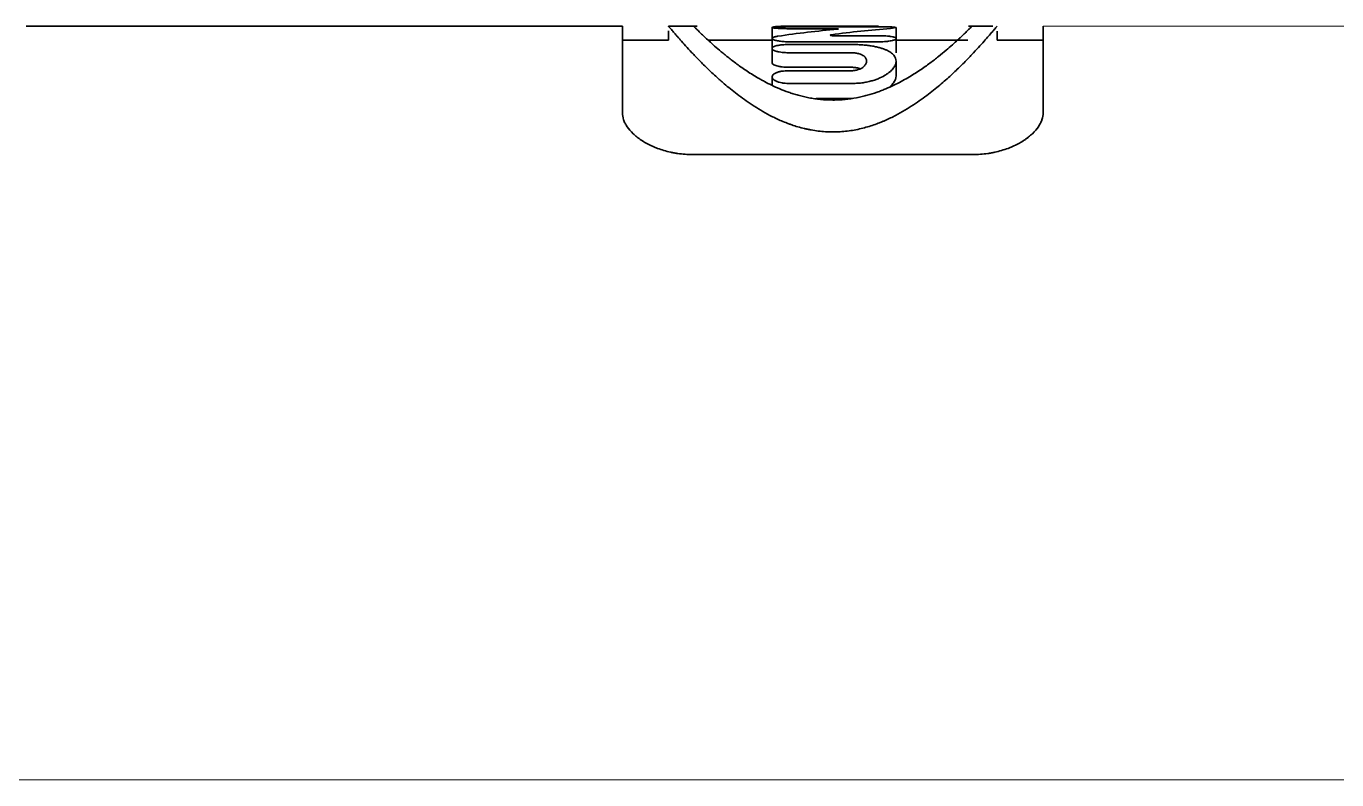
# Model space of a CAD drawing. Extents: x 6327 to 10269, y -393 to 3036.
# Drawn here: x 9446.32 to 9465.01, y 1350.03 to 1360.78 of the extents above; entities that cross this region are included whole.
import ezdxf

# ---------------------------------------------------------------- set-up
doc = ezdxf.new("R2010")
doc.units = 0
doc.header["$LTSCALE"] = 5
doc.layers.get('0').update_dxf_attribs({"linetype": 'CONTINUOUS', "lineweight": 0})
doc.layers.add('1', color=7, linetype='CONTINUOUS', true_color=0xffffff)

msp = doc.modelspace()

# ---------------------------------------------------------------- linework, layer by layer
msp.add_line((9460.823, 1360.776), (9476.723, 1360.776))
at = {"color": 4}
msp.add_line((9379.323, 1350.026), (9479.323, 1350.026), dxfattribs=at)
at = {"layer": '1', "color": 7, "linetype": 'Continuous', "lineweight": 35}
for p, q in [((9454.823, 1360.776), (9446.323, 1360.776)), ((9454.823, 1360.776), (9454.823, 1359.543)), ((9455.889, 1360.776), (9455.481, 1360.776)), ((9455.481, 1360.708), (9455.481, 1360.576)), ((9456.958, 1360.603), (9456.958, 1360.757)), ((9458.476, 1360.768), (9457.193, 1360.768)), ((9457.193, 1360.74), (9457.854, 1360.74)), ((9458.473, 1360.776), (9457.22, 1360.776)), ((9457.71, 1360.768), (9457.71, 1360.774)), ((9457.71, 1360.774), (9457.973, 1360.774)), ((9457.854, 1360.74), (9457.854, 1360.73)), ((9457.905, 1360.737), (9457.854, 1360.74)), ((9457.889, 1360.733), (9457.906, 1360.736)), ((9457.973, 1360.774), (9457.973, 1360.768)), ((9458.725, 1360.756), (9458.645, 1360.743)), ((9458.725, 1360.606), (9458.725, 1360.756)), ((9460.107, 1360.776), (9459.756, 1360.776)), ((9460.165, 1360.576), (9460.165, 1360.707)), ((9460.823, 1360.776), (9460.823, 1359.543)), ((9455.481, 1360.576), (9454.823, 1360.576)), ((9456.958, 1360.576), (9456.045, 1360.576)), ((9456.958, 1360.601), (9456.958, 1360.462)), ((9458.103, 1360.515), (9457.193, 1360.515)), ((9457.201, 1360.554), (9458.49, 1360.554)), ((9457.803, 1360.643), (9457.803, 1360.655)), ((9458.49, 1360.64), (9457.838, 1360.64)), ((9458.725, 1360.397), (9458.725, 1360.6)), ((9459.75, 1360.576), (9458.725, 1360.576)), ((9460.823, 1360.576), (9460.165, 1360.576)), ((9456.958, 1360.459), (9456.958, 1360.253)), ((9457.193, 1360.398), (9458.087, 1360.398)), ((9458.087, 1360.191), (9457.193, 1360.191)), ((9458.087, 1360.141), (9457.193, 1360.141)), ((9458.725, 1360.068), (9458.725, 1360.277)), ((9456.958, 1360.053), (9456.958, 1359.942)), ((9457.193, 1359.96), (9458.103, 1359.96)), ((9458.103, 1359.743), (9457.585, 1359.743)), ((9459.823, 1358.946), (9455.823, 1358.946))]:
    msp.add_line(p, q, dxfattribs=at)
for centre, major_axis, start_param, end_param in [((9458.938, 1350.026), (11.675, 0), 1.660733, 1.734392), ((9459.554, 1350.026), (-11.675, 0), 4.790315, 4.862935)]:
    msp.add_ellipse(centre, major_axis=major_axis, ratio=0.92076, start_param=start_param, end_param=end_param, dxfattribs=at)
for points, knots in [([(9455.481, 1360.776), (9455.481, 1360.776), (9455.489, 1360.766), (9455.516, 1360.734), (9455.538, 1360.708), (9455.569, 1360.672), (9455.596, 1360.641), (9455.606, 1360.629), (9455.626, 1360.606), (9455.637, 1360.594), (9455.671, 1360.555), (9455.697, 1360.527), (9455.752, 1360.466), (9455.782, 1360.433), (9455.848, 1360.363), (9455.883, 1360.326), (9455.96, 1360.247), (9456.002, 1360.206), (9456.092, 1360.119), (9456.14, 1360.074), (9456.206, 1360.015), (9456.22, 1360.003), (9456.247, 1359.979), (9456.289, 1359.943), (9456.333, 1359.906), (9456.425, 1359.831), (9456.491, 1359.781), (9456.599, 1359.704), (9456.636, 1359.678), (9456.713, 1359.627), (9456.753, 1359.602), (9456.837, 1359.552), (9456.881, 1359.527), (9456.973, 1359.479), (9457.022, 1359.456), (9457.099, 1359.422), (9457.125, 1359.411), (9457.166, 1359.395), (9457.18, 1359.389), (9457.208, 1359.379), (9457.223, 1359.374), (9457.294, 1359.349), (9457.355, 1359.331), (9457.434, 1359.312), (9457.45, 1359.309), (9457.482, 1359.302), (9457.498, 1359.299), (9457.548, 1359.29), (9457.582, 1359.285), (9457.683, 1359.272), (9457.752, 1359.267), (9457.823, 1359.267)], [0, 0, 0, 0, 0.124978, 0.124978, 0.187479, 0.249981, 0.249981, 0.281232, 0.281232, 0.312483, 0.312483, 0.374984, 0.374984, 0.437486, 0.437486, 0.499987, 0.499987, 0.562489, 0.562489, 0.62499, 0.62499, 0.640616, 0.640616, 0.656241, 0.687492, 0.687492, 0.749994, 0.749994, 0.781244, 0.781244, 0.812495, 0.812495, 0.843746, 0.843746, 0.874997, 0.874997, 0.890622, 0.890622, 0.898435, 0.898435, 0.906248, 0.906248, 0.937498, 0.937498, 0.945311, 0.945311, 0.953124, 0.953124, 0.968749, 0.968749, 1, 1, 1, 1]), ([(9457.823, 1359.723), (9457.764, 1359.723), (9457.706, 1359.726), (9457.621, 1359.734), (9457.593, 1359.738), (9457.538, 1359.746), (9457.51, 1359.75), (9457.43, 1359.766), (9457.38, 1359.778), (9457.307, 1359.798), (9457.283, 1359.805), (9457.237, 1359.819), (9457.214, 1359.827), (9457.147, 1359.85), (9457.106, 1359.866), (9457.026, 1359.9), (9456.988, 1359.917), (9456.916, 1359.952), (9456.881, 1359.97), (9456.831, 1359.997), (9456.815, 1360.006), (9456.783, 1360.024), (9456.767, 1360.033), (9456.69, 1360.078), (9456.634, 1360.113), (9456.531, 1360.182), (9456.483, 1360.216), (9456.394, 1360.282), (9456.353, 1360.314), (9456.295, 1360.36), (9456.277, 1360.375), (9456.241, 1360.404), (9456.224, 1360.419), (9456.175, 1360.46), (9456.145, 1360.486), (9456.09, 1360.536), (9456.064, 1360.559), (9455.995, 1360.623), (9455.957, 1360.659), (9455.912, 1360.702), (9455.899, 1360.715), (9455.877, 1360.737), (9455.868, 1360.746), (9455.856, 1360.758), (9455.853, 1360.761), (9455.848, 1360.766), (9455.845, 1360.769), (9455.84, 1360.774), (9455.838, 1360.776), (9455.838, 1360.776)], [0, 0, 0, 0, 0.031283, 0.031283, 0.046924, 0.046924, 0.062565, 0.062565, 0.093848, 0.093848, 0.109489, 0.109489, 0.12513, 0.12513, 0.156413, 0.156413, 0.187695, 0.187695, 0.218978, 0.218978, 0.234619, 0.234619, 0.25026, 0.25026, 0.312825, 0.312825, 0.37539, 0.37539, 0.437955, 0.437955, 0.469238, 0.469238, 0.50052, 0.50052, 0.563085, 0.563085, 0.62565, 0.62565, 0.75078, 0.75078, 0.813345, 0.813345, 0.87591, 0.87591, 0.907193, 0.907193, 0.938475, 0.938475, 1, 1, 1, 1]), ([(9457.71, 1360.774), (9457.682, 1360.774), (9457.654, 1360.774), (9457.6, 1360.774), (9457.573, 1360.774), (9457.533, 1360.774), (9457.519, 1360.774), (9457.493, 1360.774), (9457.48, 1360.774), (9457.441, 1360.775), (9457.417, 1360.775), (9457.369, 1360.775), (9457.346, 1360.775), (9457.312, 1360.776), (9457.301, 1360.776), (9457.28, 1360.776), (9457.248, 1360.776), (9457.22, 1360.776), (9457.192, 1360.776), (9457.183, 1360.776), (9457.166, 1360.776), (9457.158, 1360.776), (9457.117, 1360.776), (9457.089, 1360.775), (9457.041, 1360.773), (9457.021, 1360.772), (9456.973, 1360.766), (9456.958, 1360.761), (9456.958, 1360.754)], [0, 0, 0, 0, 0.062605, 0.062605, 0.12521, 0.12521, 0.156513, 0.156513, 0.187815, 0.187815, 0.25042, 0.25042, 0.313026, 0.313026, 0.344328, 0.344328, 0.375631, 0.438236, 0.438236, 0.469538, 0.469538, 0.500841, 0.500841, 0.626051, 0.626051, 0.751261, 0.751261, 1, 1, 1, 1]), ([(9457.193, 1360.74), (9457.177, 1360.74), (9457.162, 1360.741), (9457.139, 1360.741), (9457.132, 1360.741), (9457.117, 1360.741), (9457.11, 1360.742), (9457.088, 1360.742), (9457.075, 1360.743), (9457.049, 1360.744), (9457.037, 1360.745), (9457.016, 1360.747), (9457.006, 1360.748), (9456.993, 1360.749), (9456.989, 1360.749), (9456.982, 1360.75), (9456.975, 1360.751), (9456.97, 1360.752), (9456.966, 1360.753), (9456.964, 1360.754), (9456.959, 1360.755), (9456.958, 1360.756), (9456.958, 1360.758), (9456.958, 1360.758), (9456.96, 1360.759), (9456.961, 1360.759), (9456.965, 1360.761), (9456.97, 1360.761), (9456.978, 1360.762), (9456.982, 1360.763), (9456.989, 1360.763), (9456.993, 1360.764), (9457.006, 1360.765), (9457.015, 1360.765), (9457.037, 1360.766), (9457.049, 1360.767), (9457.068, 1360.767), (9457.075, 1360.767), (9457.088, 1360.768), (9457.095, 1360.768), (9457.117, 1360.768), (9457.131, 1360.768), (9457.161, 1360.768), (9457.177, 1360.768), (9457.193, 1360.768)], [0, 0, 0, 0, 0.0625, 0.0625, 0.09375, 0.09375, 0.125, 0.125, 0.1875, 0.1875, 0.25, 0.25, 0.3125, 0.3125, 0.34375, 0.34375, 0.375, 0.40625, 0.40625, 0.4375, 0.4375, 0.5, 0.5, 0.53125, 0.53125, 0.5625, 0.5625, 0.625, 0.625, 0.65625, 0.65625, 0.6875, 0.6875, 0.75, 0.75, 0.8125, 0.8125, 0.84375, 0.84375, 0.875, 0.875, 0.9375, 0.9375, 1, 1, 1, 1]), ([(9459.808, 1360.776), (9459.808, 1360.776), (9459.808, 1360.776), (9459.808, 1360.776), (9459.801, 1360.769), (9459.779, 1360.747), (9459.769, 1360.738), (9459.747, 1360.716), (9459.734, 1360.703), (9459.705, 1360.674), (9459.688, 1360.658), (9459.659, 1360.631), (9459.649, 1360.621), (9459.628, 1360.601), (9459.616, 1360.591), (9459.581, 1360.559), (9459.556, 1360.536), (9459.5, 1360.486), (9459.47, 1360.46), (9459.405, 1360.405), (9459.37, 1360.376), (9459.294, 1360.315), (9459.253, 1360.283), (9459.186, 1360.233), (9459.163, 1360.217), (9459.115, 1360.182), (9459.089, 1360.165), (9459.011, 1360.113), (9458.955, 1360.077), (9458.863, 1360.023), (9458.831, 1360.005), (9458.764, 1359.97), (9458.73, 1359.952), (9458.657, 1359.917), (9458.62, 1359.9), (9458.56, 1359.875), (9458.54, 1359.867), (9458.498, 1359.85), (9458.476, 1359.842), (9458.409, 1359.819), (9458.363, 1359.804), (9458.29, 1359.784), (9458.266, 1359.778), (9458.215, 1359.766), (9458.188, 1359.76), (9458.108, 1359.745), (9458.054, 1359.737), (9457.983, 1359.73), (9457.969, 1359.729), (9457.94, 1359.727), (9457.925, 1359.726), (9457.882, 1359.724), (9457.852, 1359.723), (9457.823, 1359.723)], [0, 0, 0, 0, 0.000908, 0.000908, 0.125795, 0.125795, 0.188238, 0.188238, 0.250681, 0.250681, 0.313124, 0.313124, 0.344346, 0.344346, 0.375568, 0.375568, 0.438011, 0.438011, 0.500454, 0.500454, 0.562897, 0.562897, 0.625341, 0.625341, 0.656562, 0.656562, 0.687784, 0.687784, 0.750227, 0.750227, 0.781449, 0.781449, 0.81267, 0.81267, 0.843892, 0.843892, 0.859503, 0.859503, 0.875114, 0.875114, 0.906335, 0.906335, 0.921946, 0.921946, 0.937557, 0.937557, 0.968778, 0.968778, 0.976584, 0.976584, 0.984389, 0.984389, 1, 1, 1, 1]), ([(9457.823, 1359.267), (9457.894, 1359.267), (9457.962, 1359.272), (9458.063, 1359.284), (9458.096, 1359.289), (9458.162, 1359.301), (9458.195, 1359.308), (9458.29, 1359.331), (9458.349, 1359.349), (9458.435, 1359.378), (9458.463, 1359.388), (9458.504, 1359.404), (9458.517, 1359.41), (9458.544, 1359.421), (9458.557, 1359.426), (9458.622, 1359.455), (9458.671, 1359.478), (9458.764, 1359.527), (9458.808, 1359.552), (9458.892, 1359.602), (9458.933, 1359.627), (9459.01, 1359.679), (9459.048, 1359.704), (9459.155, 1359.781), (9459.221, 1359.832), (9459.343, 1359.93), (9459.399, 1359.979), (9459.504, 1360.072), (9459.552, 1360.117), (9459.62, 1360.183), (9459.642, 1360.204), (9459.684, 1360.246), (9459.704, 1360.266), (9459.762, 1360.326), (9459.798, 1360.363), (9459.864, 1360.433), (9459.894, 1360.466), (9459.977, 1360.557), (9460.022, 1360.609), (9460.076, 1360.671), (9460.091, 1360.689), (9460.118, 1360.721), (9460.129, 1360.734), (9460.143, 1360.75), (9460.147, 1360.754), (9460.153, 1360.762), (9460.156, 1360.766), (9460.163, 1360.773), (9460.165, 1360.776), (9460.165, 1360.776)], [0, 0, 0, 0, 0.031283, 0.031283, 0.046924, 0.046924, 0.062565, 0.062565, 0.093848, 0.093848, 0.10949, 0.10949, 0.11731, 0.11731, 0.125131, 0.125131, 0.156414, 0.156414, 0.187696, 0.187696, 0.218979, 0.218979, 0.250262, 0.250262, 0.312827, 0.312827, 0.375393, 0.375393, 0.437958, 0.437958, 0.469241, 0.469241, 0.500523, 0.500523, 0.563089, 0.563089, 0.625654, 0.625654, 0.750785, 0.750785, 0.813351, 0.813351, 0.875916, 0.875916, 0.907199, 0.907199, 0.938481, 0.938481, 1, 1, 1, 1]), ([(9458.473, 1360.776), (9458.467, 1360.776), (9458.46, 1360.776), (9458.444, 1360.776), (9458.434, 1360.776), (9458.404, 1360.776), (9458.382, 1360.776), (9458.338, 1360.775), (9458.315, 1360.775), (9458.279, 1360.775), (9458.266, 1360.775), (9458.241, 1360.775), (9458.229, 1360.775), (9458.191, 1360.774), (9458.165, 1360.774), (9458.111, 1360.774), (9458.084, 1360.774), (9458.043, 1360.774), (9458.029, 1360.774), (9458.001, 1360.774), (9457.987, 1360.774), (9457.973, 1360.774)], [0, 0, 0, 0, 0.049301, 0.049301, 0.122431, 0.122431, 0.268693, 0.268693, 0.414954, 0.414954, 0.488085, 0.488085, 0.561216, 0.561216, 0.707477, 0.707477, 0.853739, 0.853739, 0.926869, 0.926869, 1, 1, 1, 1]), ([(9458.476, 1360.768), (9458.501, 1360.768), (9458.526, 1360.768), (9458.556, 1360.768), (9458.562, 1360.768), (9458.573, 1360.768), (9458.579, 1360.768), (9458.596, 1360.767), (9458.606, 1360.767), (9458.627, 1360.766), (9458.637, 1360.766), (9458.655, 1360.765), (9458.663, 1360.765), (9458.675, 1360.764), (9458.679, 1360.764), (9458.686, 1360.764), (9458.689, 1360.763), (9458.698, 1360.763), (9458.704, 1360.762), (9458.713, 1360.761), (9458.716, 1360.76), (9458.719, 1360.759)], [0, 0, 0, 0, 0.222466, 0.222466, 0.278083, 0.278083, 0.333699, 0.333699, 0.444932, 0.444932, 0.556165, 0.556165, 0.667398, 0.667398, 0.723015, 0.723015, 0.778631, 0.778631, 0.889864, 0.889864, 1, 1, 1, 1]), ([(9457.201, 1360.554), (9457.176, 1360.554), (9457.152, 1360.555), (9457.123, 1360.557), (9457.117, 1360.557), (9457.105, 1360.558), (9457.089, 1360.56), (9457.073, 1360.562), (9457.053, 1360.564), (9457.043, 1360.566), (9457.025, 1360.569), (9457.017, 1360.571), (9457.002, 1360.575), (9456.995, 1360.577), (9456.984, 1360.581), (9456.978, 1360.583), (9456.97, 1360.587), (9456.966, 1360.59), (9456.961, 1360.594), (9456.957, 1360.598), (9456.958, 1360.603), (9456.959, 1360.606), (9456.96, 1360.607), (9456.962, 1360.609), (9456.963, 1360.61), (9456.967, 1360.613), (9456.97, 1360.615), (9456.979, 1360.619), (9456.985, 1360.621), (9457.003, 1360.627), (9457.018, 1360.63), (9457.036, 1360.633)], [0, 0, 0, 0, 0.125, 0.125, 0.15625, 0.15625, 0.1875, 0.25, 0.25, 0.3125, 0.3125, 0.375, 0.375, 0.4375, 0.4375, 0.5, 0.5, 0.5625, 0.5625, 0.625, 0.6875, 0.6875, 0.71875, 0.71875, 0.75, 0.75, 0.8125, 0.8125, 0.875, 0.875, 1, 1, 1, 1]), ([(9457.193, 1360.398), (9457.177, 1360.398), (9457.161, 1360.398), (9457.139, 1360.4), (9457.131, 1360.4), (9457.116, 1360.402), (9457.109, 1360.402), (9457.087, 1360.405), (9457.074, 1360.407), (9457.054, 1360.41), (9457.048, 1360.411), (9457.036, 1360.414), (9457.031, 1360.415), (9457.015, 1360.42), (9457.005, 1360.423), (9456.988, 1360.43), (9456.981, 1360.433), (9456.972, 1360.438), (9456.97, 1360.44), (9456.966, 1360.444), (9456.964, 1360.446), (9456.959, 1360.452), (9456.958, 1360.455), (9456.958, 1360.463), (9456.959, 1360.467), (9456.965, 1360.474), (9456.969, 1360.477), (9456.978, 1360.482), (9456.981, 1360.484), (9456.988, 1360.487), (9456.992, 1360.489), (9457.005, 1360.493), (9457.014, 1360.496), (9457.036, 1360.501), (9457.048, 1360.504), (9457.067, 1360.506), (9457.073, 1360.507), (9457.087, 1360.509), (9457.094, 1360.51), (9457.116, 1360.512), (9457.131, 1360.513), (9457.161, 1360.514), (9457.177, 1360.515), (9457.193, 1360.515)], [0, 0, 0, 0, 0.0625, 0.0625, 0.09375, 0.09375, 0.125, 0.125, 0.1875, 0.1875, 0.21875, 0.21875, 0.25, 0.25, 0.3125, 0.3125, 0.375, 0.375, 0.40625, 0.40625, 0.4375, 0.4375, 0.5, 0.5, 0.5625, 0.5625, 0.625, 0.625, 0.65625, 0.65625, 0.6875, 0.6875, 0.75, 0.75, 0.8125, 0.8125, 0.84375, 0.84375, 0.875, 0.875, 0.9375, 0.9375, 1, 1, 1, 1]), ([(9457.803, 1360.655), (9457.799, 1360.654), (9457.795, 1360.653), (9457.79, 1360.652), (9457.788, 1360.651), (9457.786, 1360.65), (9457.785, 1360.649), (9457.786, 1360.647), (9457.787, 1360.646), (9457.791, 1360.645), (9457.794, 1360.644), (9457.8, 1360.643), (9457.804, 1360.642), (9457.813, 1360.641), (9457.817, 1360.641), (9457.828, 1360.64), (9457.833, 1360.64), (9457.838, 1360.64)], [0, 0, 0, 0, 0.125, 0.125, 0.25, 0.25, 0.375, 0.375, 0.5, 0.5, 0.625, 0.625, 0.75, 0.75, 0.875, 0.875, 1, 1, 1, 1]), ([(9458.103, 1360.515), (9458.129, 1360.515), (9458.154, 1360.514), (9458.204, 1360.512), (9458.229, 1360.511), (9458.278, 1360.507), (9458.301, 1360.505), (9458.346, 1360.499), (9458.367, 1360.496), (9458.409, 1360.489), (9458.428, 1360.485), (9458.465, 1360.477), (9458.482, 1360.472), (9458.515, 1360.463), (9458.53, 1360.458), (9458.559, 1360.448), (9458.572, 1360.442), (9458.61, 1360.426), (9458.631, 1360.414), (9458.657, 1360.395), (9458.666, 1360.389), (9458.68, 1360.376), (9458.687, 1360.369), (9458.716, 1360.335), (9458.726, 1360.306), (9458.725, 1360.268), (9458.724, 1360.26), (9458.721, 1360.244), (9458.714, 1360.221), (9458.701, 1360.197), (9458.677, 1360.164), (9458.662, 1360.148), (9458.635, 1360.124), (9458.625, 1360.116), (9458.604, 1360.1), (9458.592, 1360.092), (9458.555, 1360.068), (9458.528, 1360.053), (9458.487, 1360.035), (9458.479, 1360.031), (9458.461, 1360.024), (9458.453, 1360.021), (9458.425, 1360.011), (9458.406, 1360.005), (9458.376, 1359.996), (9458.366, 1359.993), (9458.345, 1359.988), (9458.334, 1359.985), (9458.3, 1359.978), (9458.277, 1359.974), (9458.242, 1359.969), (9458.23, 1359.967), (9458.205, 1359.964), (9458.192, 1359.963), (9458.154, 1359.961), (9458.129, 1359.96), (9458.103, 1359.96)], [0, 0, 0, 0, 0.03125, 0.03125, 0.0625, 0.0625, 0.09375, 0.09375, 0.125, 0.125, 0.15625, 0.15625, 0.1875, 0.1875, 0.21875, 0.21875, 0.25, 0.25, 0.3125, 0.3125, 0.34375, 0.34375, 0.375, 0.375, 0.5, 0.5, 0.53125, 0.53125, 0.5625, 0.625, 0.625, 0.6875, 0.6875, 0.71875, 0.71875, 0.75, 0.75, 0.8125, 0.8125, 0.828125, 0.828125, 0.84375, 0.84375, 0.875, 0.875, 0.890625, 0.890625, 0.90625, 0.90625, 0.9375, 0.9375, 0.953125, 0.953125, 0.96875, 0.96875, 1, 1, 1, 1]), ([(9458.49, 1360.64), (9458.506, 1360.64), (9458.521, 1360.64), (9458.544, 1360.639), (9458.551, 1360.639), (9458.566, 1360.638), (9458.574, 1360.638), (9458.595, 1360.636), (9458.609, 1360.635), (9458.628, 1360.633), (9458.634, 1360.632), (9458.646, 1360.631), (9458.652, 1360.63), (9458.668, 1360.627), (9458.678, 1360.625), (9458.69, 1360.622), (9458.694, 1360.621), (9458.701, 1360.618), (9458.708, 1360.616), (9458.713, 1360.613), (9458.717, 1360.611), (9458.719, 1360.609), (9458.724, 1360.605), (9458.725, 1360.603), (9458.725, 1360.597), (9458.724, 1360.594), (9458.718, 1360.589), (9458.713, 1360.586), (9458.704, 1360.582), (9458.701, 1360.58), (9458.694, 1360.578), (9458.69, 1360.577), (9458.677, 1360.573), (9458.668, 1360.571), (9458.646, 1360.566), (9458.634, 1360.564), (9458.615, 1360.562), (9458.609, 1360.561), (9458.595, 1360.559), (9458.588, 1360.559), (9458.567, 1360.557), (9458.552, 1360.556), (9458.522, 1360.555), (9458.506, 1360.554), (9458.49, 1360.554)], [0, 0, 0, 0, 0.0625, 0.0625, 0.09375, 0.09375, 0.125, 0.125, 0.1875, 0.1875, 0.21875, 0.21875, 0.25, 0.25, 0.3125, 0.3125, 0.34375, 0.34375, 0.375, 0.40625, 0.40625, 0.4375, 0.4375, 0.5, 0.5, 0.5625, 0.5625, 0.625, 0.625, 0.65625, 0.65625, 0.6875, 0.6875, 0.75, 0.75, 0.8125, 0.8125, 0.84375, 0.84375, 0.875, 0.875, 0.9375, 0.9375, 1, 1, 1, 1]), ([(9458.087, 1360.141), (9458.098, 1360.141), (9458.109, 1360.142), (9458.124, 1360.143), (9458.129, 1360.144), (9458.139, 1360.146), (9458.144, 1360.146), (9458.158, 1360.149), (9458.167, 1360.152), (9458.183, 1360.156), (9458.191, 1360.159), (9458.205, 1360.164), (9458.212, 1360.167), (9458.224, 1360.173), (9458.23, 1360.176), (9458.246, 1360.186), (9458.255, 1360.192), (9458.27, 1360.205), (9458.276, 1360.212), (9458.287, 1360.225), (9458.292, 1360.232), (9458.302, 1360.252), (9458.305, 1360.265), (9458.306, 1360.284), (9458.305, 1360.291), (9458.302, 1360.304), (9458.299, 1360.31), (9458.292, 1360.322), (9458.288, 1360.328), (9458.277, 1360.34), (9458.271, 1360.346), (9458.256, 1360.357), (9458.247, 1360.362), (9458.225, 1360.373), (9458.213, 1360.378), (9458.191, 1360.384), (9458.184, 1360.386), (9458.167, 1360.39), (9458.158, 1360.392), (9458.144, 1360.394), (9458.139, 1360.395), (9458.129, 1360.396), (9458.124, 1360.396), (9458.109, 1360.398), (9458.098, 1360.398), (9458.087, 1360.398)], [0, 0, 0, 0, 0.03125, 0.03125, 0.046875, 0.046875, 0.0625, 0.0625, 0.09375, 0.09375, 0.125, 0.125, 0.15625, 0.15625, 0.1875, 0.1875, 0.25, 0.25, 0.3125, 0.3125, 0.375, 0.375, 0.5, 0.5, 0.5625, 0.5625, 0.625, 0.625, 0.6875, 0.6875, 0.75, 0.75, 0.8125, 0.8125, 0.875, 0.875, 0.90625, 0.90625, 0.9375, 0.9375, 0.953125, 0.953125, 0.96875, 0.96875, 1, 1, 1, 1]), ([(9456.958, 1360.253), (9456.958, 1360.253), (9456.958, 1360.253), (9456.958, 1360.249), (9456.959, 1360.245), (9456.965, 1360.237), (9456.97, 1360.234), (9456.978, 1360.228), (9456.981, 1360.226), (9456.989, 1360.223), (9456.992, 1360.221), (9457.005, 1360.216), (9457.014, 1360.213), (9457.036, 1360.207), (9457.048, 1360.204), (9457.067, 1360.201), (9457.074, 1360.2), (9457.087, 1360.197), (9457.094, 1360.197), (9457.116, 1360.194), (9457.131, 1360.193), (9457.161, 1360.191), (9457.177, 1360.191), (9457.193, 1360.191)], [0, 0, 0, 0, 0.000523, 0.000523, 0.125458, 0.125458, 0.250393, 0.250393, 0.31286, 0.31286, 0.375327, 0.375327, 0.500262, 0.500262, 0.625196, 0.625196, 0.687664, 0.687664, 0.750131, 0.750131, 0.875065, 0.875065, 1, 1, 1, 1]), ([(9457.193, 1359.96), (9457.176, 1359.96), (9457.161, 1359.96), (9457.137, 1359.962), (9457.13, 1359.963), (9457.115, 1359.965), (9457.107, 1359.966), (9457.085, 1359.97), (9457.072, 1359.973), (9457.053, 1359.978), (9457.046, 1359.98), (9457.035, 1359.984), (9457.024, 1359.989), (9457.013, 1359.993), (9457.004, 1359.998), (9457, 1360.001), (9456.987, 1360.008), (9456.98, 1360.014), (9456.969, 1360.025), (9456.965, 1360.03), (9456.959, 1360.042), (9456.958, 1360.047), (9456.958, 1360.056), (9456.958, 1360.059), (9456.959, 1360.065), (9456.961, 1360.067), (9456.965, 1360.076), (9456.969, 1360.081), (9456.977, 1360.089), (9456.98, 1360.092), (9456.987, 1360.097), (9456.991, 1360.099), (9457.003, 1360.106), (9457.013, 1360.111), (9457.029, 1360.117), (9457.034, 1360.119), (9457.046, 1360.123), (9457.058, 1360.126), (9457.072, 1360.129), (9457.085, 1360.132), (9457.092, 1360.133), (9457.114, 1360.136), (9457.129, 1360.138), (9457.16, 1360.14), (9457.176, 1360.141), (9457.193, 1360.141)], [0, 0, 0, 0, 0.0625, 0.0625, 0.09375, 0.09375, 0.125, 0.125, 0.1875, 0.1875, 0.21875, 0.21875, 0.25, 0.28125, 0.28125, 0.3125, 0.3125, 0.375, 0.375, 0.4375, 0.4375, 0.5, 0.5, 0.53125, 0.53125, 0.5625, 0.5625, 0.625, 0.625, 0.65625, 0.65625, 0.6875, 0.6875, 0.75, 0.75, 0.78125, 0.78125, 0.8125, 0.84375, 0.84375, 0.875, 0.875, 0.9375, 0.9375, 1, 1, 1, 1]), ([(9458.087, 1360.191), (9458.098, 1360.191), (9458.109, 1360.19), (9458.124, 1360.189), (9458.13, 1360.188), (9458.139, 1360.187), (9458.149, 1360.186), (9458.158, 1360.184), (9458.167, 1360.182), (9458.171, 1360.181), (9458.184, 1360.179), (9458.192, 1360.176), (9458.204, 1360.173), (9458.209, 1360.171), (9458.214, 1360.169)], [0, 0, 0, 0, 0.210163, 0.210163, 0.315244, 0.315244, 0.420326, 0.525407, 0.525407, 0.630488, 0.630488, 0.840651, 0.840651, 1, 1, 1, 1]), ([(9458.637, 1359.913), (9458.64, 1359.915), (9458.642, 1359.917), (9458.653, 1359.927), (9458.661, 1359.936), (9458.676, 1359.952), (9458.683, 1359.961), (9458.713, 1360.002), (9458.724, 1360.034), (9458.725, 1360.067), (9458.725, 1360.068), (9458.725, 1360.069)], [0, 0, 0, 0, 0.03565, 0.03565, 0.192771, 0.192771, 0.349891, 0.349891, 0.978375, 0.978375, 1, 1, 1, 1]), ([(9455.823, 1358.946), (9455.751, 1358.946), (9455.681, 1358.951), (9455.596, 1358.963), (9455.579, 1358.966), (9455.545, 1358.972), (9455.528, 1358.975), (9455.479, 1358.986), (9455.447, 1358.995), (9455.384, 1359.013), (9455.354, 1359.023), (9455.31, 1359.039), (9455.296, 1359.045), (9455.268, 1359.057), (9455.254, 1359.063), (9455.186, 1359.094), (9455.137, 1359.121), (9455.082, 1359.158), (9455.071, 1359.165), (9455.051, 1359.181), (9455.04, 1359.188), (9455.011, 1359.212), (9454.993, 1359.227), (9454.943, 1359.275), (9454.915, 1359.308), (9454.88, 1359.359), (9454.87, 1359.375), (9454.853, 1359.409), (9454.846, 1359.426), (9454.829, 1359.476), (9454.823, 1359.509), (9454.823, 1359.543)], [0, 0, 0, 0, 0.125, 0.125, 0.15625, 0.15625, 0.1875, 0.1875, 0.25, 0.25, 0.3125, 0.3125, 0.34375, 0.34375, 0.375, 0.375, 0.5, 0.5, 0.53125, 0.53125, 0.5625, 0.5625, 0.625, 0.625, 0.75, 0.75, 0.8125, 0.8125, 0.875, 0.875, 1, 1, 1, 1]), ([(9459.823, 1358.946), (9459.894, 1358.946), (9459.964, 1358.951), (9460.05, 1358.963), (9460.067, 1358.966), (9460.101, 1358.972), (9460.117, 1358.975), (9460.167, 1358.986), (9460.199, 1358.995), (9460.262, 1359.013), (9460.292, 1359.023), (9460.336, 1359.039), (9460.35, 1359.045), (9460.378, 1359.057), (9460.392, 1359.063), (9460.46, 1359.094), (9460.508, 1359.121), (9460.564, 1359.158), (9460.574, 1359.165), (9460.595, 1359.181), (9460.605, 1359.188), (9460.635, 1359.212), (9460.653, 1359.227), (9460.703, 1359.275), (9460.731, 1359.308), (9460.765, 1359.359), (9460.775, 1359.375), (9460.793, 1359.409), (9460.8, 1359.426), (9460.817, 1359.476), (9460.823, 1359.509), (9460.823, 1359.543)], [0, 0, 0, 0, 0.125, 0.125, 0.15625, 0.15625, 0.1875, 0.1875, 0.25, 0.25, 0.3125, 0.3125, 0.34375, 0.34375, 0.375, 0.375, 0.5, 0.5, 0.53125, 0.53125, 0.5625, 0.5625, 0.625, 0.625, 0.75, 0.75, 0.8125, 0.8125, 0.875, 0.875, 1, 1, 1, 1])]:
    msp.add_open_spline(points, degree=3, knots=knots, dxfattribs=at)

doc.saveas('drawing.dxf')
